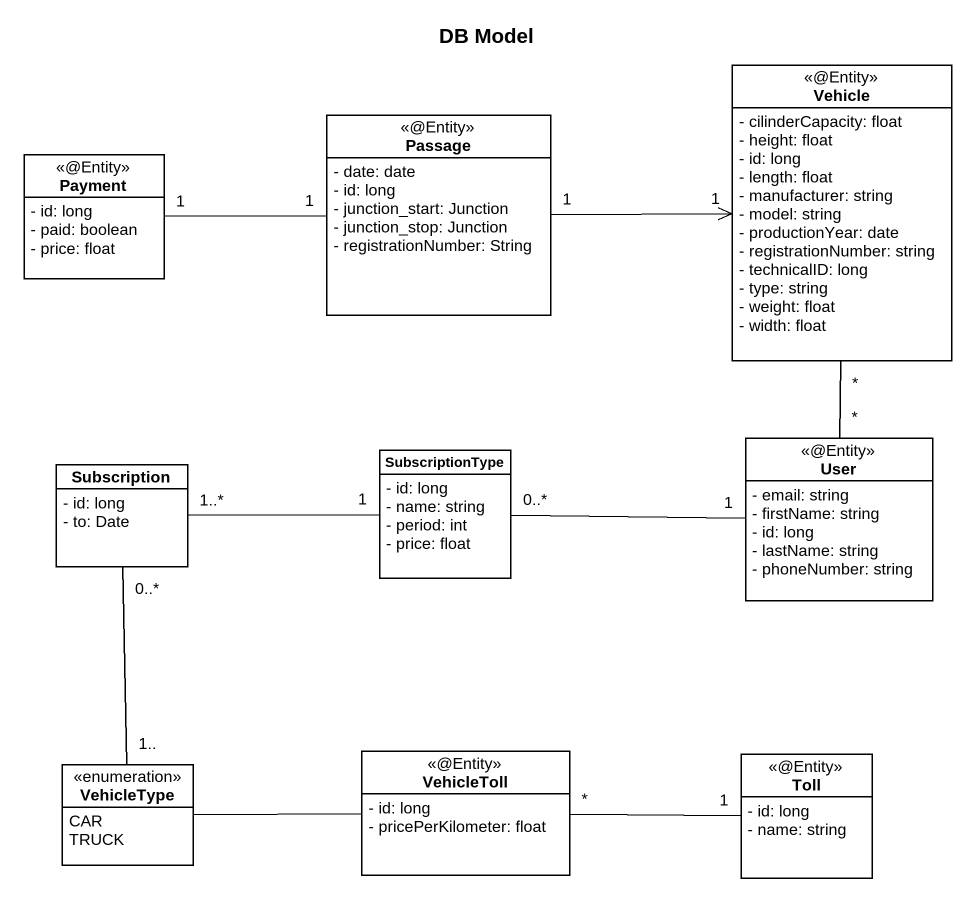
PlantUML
@startuml
title DB Model
hide circle
hide empty members
skinparam classAttributeIconSize 0
class Vehicle <<@Entity>> {
  - cilinderCapacity: float
  - height: float
  - id: long
  - length: float
  - manufacturer: string
  - model: string
  - productionYear: date
  - registrationNumber: string
  - technicalID: long
  - type: string
  - weight: float
  - width: float
}
class Payment <<@Entity>> {
  - id: long
  - paid: boolean
  - price: float
}
class Passage <<@Entity>> {
  - date: date
  - id: long
  - junction_start: Junction
  - junction_stop: Junction
  - registrationNumber: String
}
class Subscription {
  - id: long
  - to: Date
}
class SubscriptionType {
  - id: long
  - name: string
  - period: int
  - price: float
}
class User <<@Entity>> {
  - email: string
  - firstName: string
  - id: long
  - lastName: string
  - phoneNumber: string
}
class VehicleToll <<@Entity>> {
  - id: long
  - pricePerKilometer: float
}
enum VehicleType {
  CAR
  TRUCK
}
class Toll <<@Entity>> {
  - id: long
  - name: string
}
Vehicle "*" -- "*" User
Payment "1" -right- "1" Passage
Passage "1" -right-> "1" Vehicle
SubscriptionType "1" -left- "1..*" Subscription
User "1" -left- "0..*" SubscriptionType
VehicleToll -left- VehicleType
VehicleType "1.." -up- "0..*" Subscription
Toll "1" -left- "*" VehicleToll
@enduml
